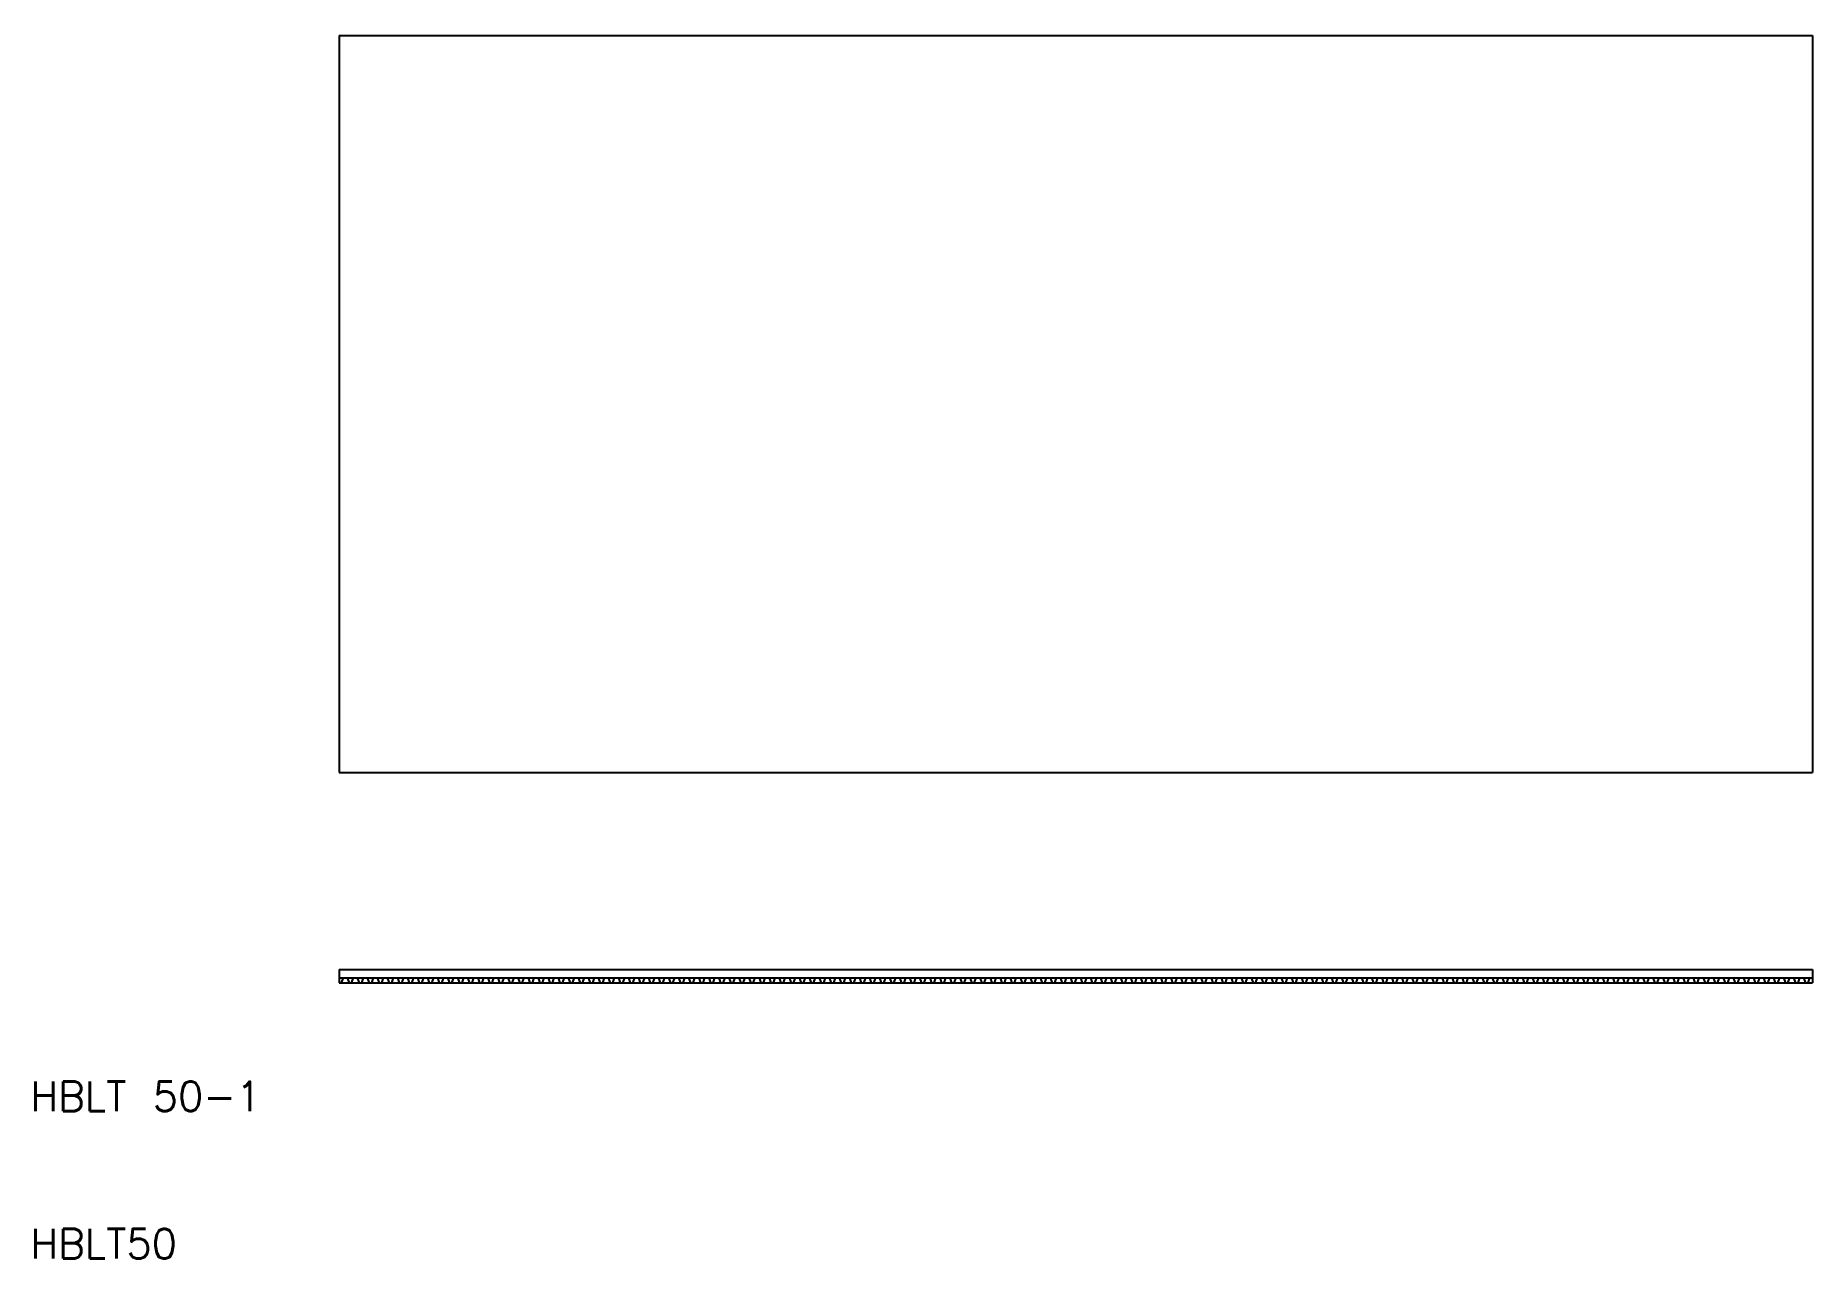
# Model space of a CAD drawing. Extents: x 10 to 131, y 10 to 93.
import ezdxf

# ---------------------------------------------------------------- set-up
doc = ezdxf.new("R2010")
doc.units = 0
doc.layers.get('0').update_dxf_attribs({"linetype": 'CONTINUOUS'})
doc.styles.get("Standard").update_dxf_attribs({"font": 'txt.shx', "bigfont": 'extfont.shx'})

msp = doc.modelspace()

# ---------------------------------------------------------------- linework, layer by layer
at = {"color": 7, "linetype": 'CONTINUOUS'}
for p, q in [((30.95, 92.97), (130.95, 92.97)), ((30.95, 92.97), (30.95, 42.97)), ((130.95, 92.97), (130.95, 42.97)), ((30.95, 42.97), (130.95, 42.97)), ((30.95, 29.6), (130.95, 29.6)), ((30.95, 29.6), (30.95, 28.7)), ((30.95, 29.04), (130.95, 29.04)), ((31.11, 28.7), (31.24, 29.04)), ((31.49, 29.04), (31.62, 28.7)), ((31.79, 28.7), (31.92, 29.04)), ((32.18, 29.04), (32.3, 28.7)), ((32.48, 28.7), (32.6, 29.04)), ((32.86, 29.04), (32.98, 28.7)), ((33.16, 28.7), (33.28, 29.04)), ((33.54, 29.04), (33.66, 28.7)), ((33.84, 28.7), (33.96, 29.04)), ((34.22, 29.04), (34.35, 28.7)), ((34.52, 28.7), (34.64, 29.04)), ((34.9, 29.04), (35.03, 28.7)), ((35.2, 28.7), (35.33, 29.04)), ((35.58, 29.04), (35.71, 28.7)), ((35.88, 28.7), (36.01, 29.04)), ((36.27, 29.04), (36.39, 28.7)), ((36.57, 28.7), (36.69, 29.04)), ((36.95, 29.04), (37.07, 28.7)), ((37.25, 28.7), (37.37, 29.04)), ((37.63, 29.04), (37.75, 28.7)), ((37.93, 28.7), (38.05, 29.04)), ((38.31, 29.04), (38.44, 28.7)), ((38.61, 28.7), (38.74, 29.04)), ((38.99, 29.04), (39.12, 28.7)), ((39.29, 28.7), (39.42, 29.04)), ((39.67, 29.04), (39.8, 28.7)), ((39.97, 28.7), (40.1, 29.04)), ((40.36, 29.04), (40.48, 28.7)), ((40.66, 28.7), (40.78, 29.04)), ((41.04, 29.04), (41.16, 28.7)), ((41.34, 28.7), (41.46, 29.04)), ((41.72, 29.04), (41.84, 28.7)), ((42.02, 28.7), (42.14, 29.04)), ((42.4, 29.04), (42.53, 28.7)), ((42.7, 28.7), (42.83, 29.04)), ((43.08, 29.04), (43.21, 28.7)), ((43.38, 28.7), (43.51, 29.04)), ((43.77, 29.04), (43.89, 28.7)), ((44.07, 28.7), (44.19, 29.04)), ((44.45, 29.04), (44.57, 28.7)), ((44.75, 28.7), (44.87, 29.04)), ((45.13, 29.04), (45.25, 28.7)), ((45.43, 28.7), (45.55, 29.04)), ((45.81, 29.04), (45.94, 28.7)), ((46.11, 28.7), (46.24, 29.04)), ((46.49, 29.04), (46.62, 28.7)), ((46.79, 28.7), (46.92, 29.04)), ((47.17, 29.04), (47.3, 28.7)), ((47.47, 28.7), (47.6, 29.04)), ((47.86, 29.04), (47.98, 28.7)), ((48.16, 28.7), (48.28, 29.04)), ((48.54, 29.04), (48.66, 28.7)), ((48.84, 28.7), (48.96, 29.04)), ((49.22, 29.04), (49.34, 28.7)), ((49.52, 28.7), (49.64, 29.04)), ((49.9, 29.04), (50.03, 28.7)), ((50.2, 28.7), (50.33, 29.04)), ((50.58, 29.04), (50.71, 28.7)), ((50.88, 28.7), (51.01, 29.04)), ((51.26, 29.04), (51.39, 28.7)), ((51.56, 28.7), (51.69, 29.04)), ((51.95, 29.04), (52.07, 28.7)), ((52.25, 28.7), (52.37, 29.04)), ((52.63, 29.04), (52.75, 28.7)), ((52.93, 28.7), (53.05, 29.04)), ((53.31, 29.04), (53.43, 28.7)), ((53.61, 28.7), (53.73, 29.04)), ((53.99, 29.04), (54.12, 28.7)), ((54.29, 28.7), (54.42, 29.04)), ((54.67, 29.04), (54.8, 28.7)), ((54.97, 28.7), (55.1, 29.04)), ((55.36, 29.04), (55.48, 28.7)), ((55.66, 28.7), (55.78, 29.04)), ((56.04, 29.04), (56.16, 28.7)), ((56.34, 28.7), (56.46, 29.04)), ((56.72, 29.04), (56.84, 28.7)), ((57.02, 28.7), (57.14, 29.04)), ((57.4, 29.04), (57.53, 28.7)), ((57.7, 28.7), (57.83, 29.04)), ((58.08, 29.04), (58.21, 28.7)), ((58.38, 28.7), (58.51, 29.04)), ((58.76, 29.04), (58.89, 28.7)), ((59.06, 28.7), (59.19, 29.04)), ((59.45, 29.04), (59.57, 28.7)), ((59.75, 28.7), (59.87, 29.04)), ((60.13, 29.04), (60.25, 28.7)), ((60.43, 28.7), (60.55, 29.04)), ((60.81, 29.04), (60.93, 28.7)), ((61.11, 28.7), (61.23, 29.04)), ((61.49, 29.04), (61.62, 28.7)), ((61.79, 28.7), (61.92, 29.04)), ((62.17, 29.04), (62.3, 28.7)), ((62.47, 28.7), (62.6, 29.04)), ((62.85, 29.04), (62.98, 28.7)), ((63.15, 28.7), (63.28, 29.04)), ((63.54, 29.04), (63.66, 28.7)), ((63.84, 28.7), (63.96, 29.04)), ((64.22, 29.04), (64.34, 28.7)), ((64.52, 28.7), (64.64, 29.04)), ((64.9, 29.04), (65.02, 28.7)), ((65.2, 28.7), (65.32, 29.04)), ((65.58, 29.04), (65.71, 28.7)), ((65.88, 28.7), (66.01, 29.04)), ((66.26, 29.04), (66.39, 28.7)), ((66.56, 28.7), (66.69, 29.04)), ((66.95, 29.04), (67.07, 28.7)), ((67.25, 28.7), (67.37, 29.04)), ((67.63, 29.04), (67.75, 28.7)), ((67.93, 28.7), (68.05, 29.04)), ((68.31, 29.04), (68.43, 28.7)), ((68.61, 28.7), (68.73, 29.04)), ((68.99, 29.04), (69.12, 28.7)), ((69.29, 28.7), (69.42, 29.04)), ((69.67, 29.04), (69.8, 28.7)), ((69.97, 28.7), (70.1, 29.04)), ((70.35, 29.04), (70.48, 28.7)), ((70.65, 28.7), (70.78, 29.04)), ((71.04, 29.04), (71.16, 28.7)), ((71.34, 28.7), (71.46, 29.04)), ((71.72, 29.04), (71.84, 28.7)), ((72.02, 28.7), (72.14, 29.04)), ((72.4, 29.04), (72.52, 28.7)), ((72.7, 28.7), (72.82, 29.04)), ((73.08, 29.04), (73.21, 28.7)), ((73.38, 28.7), (73.51, 29.04)), ((73.76, 29.04), (73.89, 28.7)), ((74.06, 28.7), (74.19, 29.04)), ((74.44, 29.04), (74.57, 28.7)), ((74.74, 28.7), (74.87, 29.04)), ((75.13, 29.04), (75.25, 28.7)), ((75.43, 28.7), (75.55, 29.04)), ((75.81, 29.04), (75.93, 28.7)), ((76.11, 28.7), (76.23, 29.04)), ((76.49, 29.04), (76.61, 28.7)), ((76.79, 28.7), (76.91, 29.04)), ((77.17, 29.04), (77.3, 28.7)), ((77.47, 28.7), (77.6, 29.04)), ((77.85, 29.04), (77.98, 28.7)), ((78.15, 28.7), (78.28, 29.04)), ((78.54, 29.04), (78.66, 28.7)), ((78.84, 28.7), (78.96, 29.04)), ((79.22, 29.04), (79.34, 28.7)), ((79.52, 28.7), (79.64, 29.04)), ((79.9, 29.04), (80.02, 28.7)), ((80.2, 28.7), (80.32, 29.04)), ((80.58, 29.04), (80.71, 28.7)), ((80.88, 28.7), (81.01, 29.04)), ((81.26, 29.04), (81.39, 28.7)), ((81.56, 28.7), (81.69, 29.04)), ((81.94, 29.04), (82.07, 28.7)), ((82.24, 28.7), (82.37, 29.04)), ((82.63, 29.04), (82.75, 28.7)), ((82.93, 28.7), (83.05, 29.04)), ((83.31, 29.04), (83.43, 28.7)), ((83.61, 28.7), (83.73, 29.04)), ((83.99, 29.04), (84.11, 28.7)), ((84.29, 28.7), (84.41, 29.04)), ((84.67, 29.04), (84.8, 28.7)), ((84.97, 28.7), (85.1, 29.04)), ((85.35, 29.04), (85.48, 28.7)), ((85.65, 28.7), (85.78, 29.04)), ((86.03, 29.04), (86.16, 28.7)), ((86.33, 28.7), (86.46, 29.04)), ((86.72, 29.04), (86.84, 28.7)), ((87.02, 28.7), (87.14, 29.04)), ((87.4, 29.04), (87.52, 28.7)), ((87.7, 28.7), (87.82, 29.04)), ((88.08, 29.04), (88.2, 28.7)), ((88.38, 28.7), (88.5, 29.04)), ((88.76, 29.04), (88.89, 28.7)), ((89.06, 28.7), (89.19, 29.04)), ((89.44, 29.04), (89.57, 28.7)), ((89.74, 28.7), (89.87, 29.04)), ((90.13, 29.04), (90.25, 28.7)), ((90.43, 28.7), (90.55, 29.04)), ((90.81, 29.04), (90.93, 28.7)), ((91.11, 28.7), (91.23, 29.04)), ((91.49, 29.04), (91.61, 28.7)), ((91.79, 28.7), (91.91, 29.04)), ((92.17, 29.04), (92.3, 28.7)), ((92.47, 28.7), (92.6, 29.04)), ((92.85, 29.04), (92.98, 28.7)), ((93.15, 28.7), (93.28, 29.04)), ((93.53, 29.04), (93.66, 28.7)), ((93.83, 28.7), (93.96, 29.04)), ((94.22, 29.04), (94.34, 28.7)), ((94.52, 28.7), (94.64, 29.04)), ((94.9, 29.04), (95.02, 28.7)), ((95.2, 28.7), (95.32, 29.04)), ((95.58, 29.04), (95.7, 28.7)), ((95.88, 28.7), (96, 29.04)), ((96.26, 29.04), (96.39, 28.7)), ((96.56, 28.7), (96.69, 29.04)), ((96.94, 29.04), (97.07, 28.7)), ((97.24, 28.7), (97.37, 29.04)), ((97.62, 29.04), (97.75, 28.7)), ((97.92, 28.7), (98.05, 29.04)), ((98.31, 29.04), (98.43, 28.7)), ((98.61, 28.7), (98.73, 29.04)), ((98.99, 29.04), (99.11, 28.7)), ((99.29, 28.7), (99.41, 29.04)), ((99.67, 29.04), (99.79, 28.7)), ((99.97, 28.7), (100.09, 29.04)), ((100.35, 29.04), (100.48, 28.7)), ((100.65, 28.7), (100.78, 29.04)), ((101.03, 29.04), (101.16, 28.7)), ((101.33, 28.7), (101.46, 29.04)), ((101.72, 29.04), (101.84, 28.7)), ((102.02, 28.7), (102.14, 29.04)), ((102.4, 29.04), (102.52, 28.7)), ((102.7, 28.7), (102.82, 29.04)), ((103.08, 29.04), (103.2, 28.7)), ((103.38, 28.7), (103.5, 29.04)), ((103.76, 29.04), (103.89, 28.7)), ((104.06, 28.7), (104.19, 29.04)), ((104.44, 29.04), (104.57, 28.7)), ((104.74, 28.7), (104.87, 29.04)), ((105.12, 29.04), (105.25, 28.7)), ((105.42, 28.7), (105.55, 29.04)), ((105.81, 29.04), (105.93, 28.7)), ((106.11, 28.7), (106.23, 29.04)), ((106.49, 29.04), (106.61, 28.7)), ((106.79, 28.7), (106.91, 29.04)), ((107.17, 29.04), (107.29, 28.7)), ((107.47, 28.7), (107.59, 29.04)), ((107.85, 29.04), (107.98, 28.7)), ((108.15, 28.7), (108.28, 29.04)), ((108.53, 29.04), (108.66, 28.7)), ((108.83, 28.7), (108.96, 29.04)), ((109.21, 29.04), (109.34, 28.7)), ((109.51, 28.7), (109.64, 29.04)), ((109.9, 29.04), (110.02, 28.7)), ((110.2, 28.7), (110.32, 29.04)), ((110.58, 29.04), (110.7, 28.7)), ((110.88, 28.7), (111, 29.04)), ((111.26, 29.04), (111.38, 28.7)), ((111.56, 28.7), (111.68, 29.04)), ((111.94, 29.04), (112.07, 28.7)), ((112.24, 28.7), (112.37, 29.04)), ((112.62, 29.04), (112.75, 28.7)), ((112.92, 28.7), (113.05, 29.04)), ((113.31, 29.04), (113.43, 28.7)), ((113.61, 28.7), (113.73, 29.04)), ((113.99, 29.04), (114.11, 28.7)), ((114.29, 28.7), (114.41, 29.04)), ((114.67, 29.04), (114.79, 28.7)), ((114.97, 28.7), (115.09, 29.04)), ((115.35, 29.04), (115.48, 28.7)), ((115.65, 28.7), (115.78, 29.04)), ((116.03, 29.04), (116.16, 28.7)), ((116.33, 28.7), (116.46, 29.04)), ((116.71, 29.04), (116.84, 28.7)), ((117.01, 28.7), (117.14, 29.04)), ((117.4, 29.04), (117.52, 28.7)), ((117.7, 28.7), (117.82, 29.04)), ((118.08, 29.04), (118.2, 28.7)), ((118.38, 28.7), (118.5, 29.04)), ((118.76, 29.04), (118.88, 28.7)), ((119.06, 28.7), (119.18, 29.04)), ((119.44, 29.04), (119.57, 28.7)), ((119.74, 28.7), (119.87, 29.04)), ((120.12, 29.04), (120.25, 28.7)), ((120.42, 28.7), (120.55, 29.04)), ((120.8, 29.04), (120.93, 28.7)), ((121.1, 28.7), (121.23, 29.04)), ((121.49, 29.04), (121.61, 28.7)), ((121.79, 28.7), (121.91, 29.04)), ((122.17, 29.04), (122.29, 28.7)), ((122.47, 28.7), (122.59, 29.04)), ((122.85, 29.04), (122.97, 28.7)), ((123.15, 28.7), (123.27, 29.04)), ((123.53, 29.04), (123.66, 28.7)), ((123.83, 28.7), (123.96, 29.04)), ((124.21, 29.04), (124.34, 28.7)), ((124.51, 28.7), (124.64, 29.04)), ((124.9, 29.04), (125.02, 28.7)), ((125.2, 28.7), (125.32, 29.04)), ((125.58, 29.04), (125.7, 28.7)), ((125.88, 28.7), (126, 29.04)), ((126.26, 29.04), (126.38, 28.7)), ((126.56, 28.7), (126.68, 29.04)), ((126.94, 29.04), (127.07, 28.7)), ((127.24, 28.7), (127.37, 29.04)), ((127.62, 29.04), (127.75, 28.7)), ((127.92, 28.7), (128.05, 29.04)), ((128.3, 29.04), (128.43, 28.7)), ((128.6, 28.7), (128.73, 29.04)), ((128.99, 29.04), (129.11, 28.7)), ((129.29, 28.7), (129.41, 29.04)), ((129.67, 29.04), (129.79, 28.7)), ((129.97, 28.7), (130.09, 29.04)), ((130.35, 29.04), (130.47, 28.7)), ((130.65, 28.7), (130.77, 29.04)), ((130.95, 29.6), (130.95, 28.7)), ((30.95, 28.7), (130.95, 28.7))]:
    msp.add_line(p, q, dxfattribs=at)

# ---------------------------------------------------------------- texts
for s, p in [('HBLT 50-1', (10, 20)), ('HBLT50', (10, 10))]:
    msp.add_text(s, height=2, dxfattribs=at).set_placement(p)

doc.saveas('drawing.dxf')
